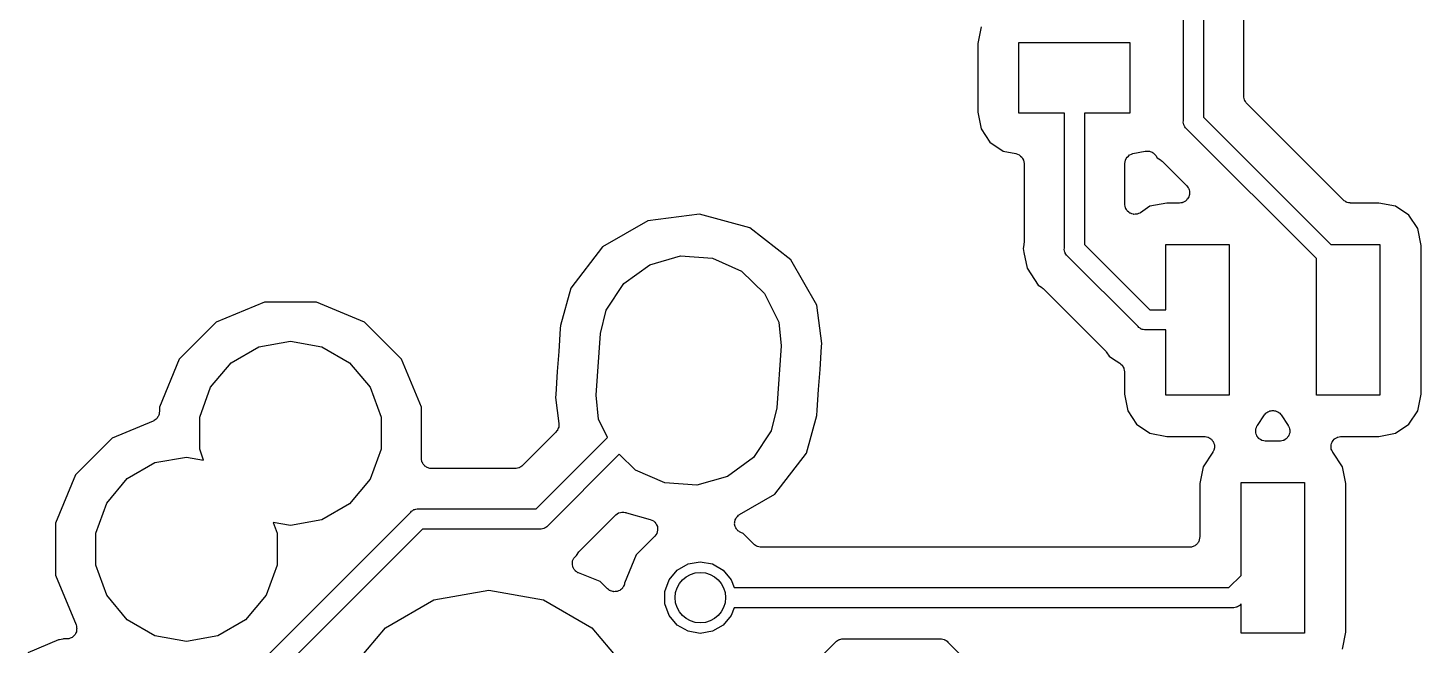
# Model space of a CAD drawing. Extents: x 240.1 to 314.9, y -176.2 to -102.8.
# Drawn here: x 262.16 to 279.72, y -147.26 to -139.48 of the extents above; entities that cross this region are included whole.
import ezdxf

# ---------------------------------------------------------------- set-up
doc = ezdxf.new("R2010")
doc.units = 0
doc.header["$MEASUREMENT"] = 0
doc.layers.add('BLACK', color=7, linetype='CONTINUOUS')

msp = doc.modelspace()

# ---------------------------------------------------------------- linework, layer by layer
at = {"layer": 'BLACK', "linetype": 'CONTINUOUS'}
for p, q in [((276.726, -140.654), (276.726, -132.277)), ((276.98, -132.324), (276.98, -140.607)), ((277.488, -140.344), (277.488, -138.06)), ((274.176, -139.47), (274.134, -139.681)), ((274.134, -139.681), (274.134, -140.544)), ((274.654, -140.557), (274.654, -139.668)), ((274.654, -139.668), (276.051, -139.668)), ((276.051, -139.668), (276.051, -140.557)), ((277.489, -140.35), (277.488, -140.344)), ((277.488, -140.355), (277.489, -140.35)), ((277.493, -140.371), (277.488, -140.355)), ((277.496, -140.388), (277.493, -140.371)), ((277.498, -140.393), (277.496, -140.388)), ((277.5, -140.398), (277.498, -140.393)), ((277.509, -140.412), (277.5, -140.398)), ((277.518, -140.426), (277.509, -140.412)), ((277.522, -140.43), (277.518, -140.426)), ((277.525, -140.434), (277.522, -140.43)), ((278.743, -141.652), (277.525, -140.434)), ((274.134, -140.544), (274.176, -140.755)), ((275.226, -140.557), (274.654, -140.557)), ((275.226, -140.822), (275.226, -140.557)), ((276.051, -140.557), (275.48, -140.557)), ((275.48, -140.557), (275.48, -142.211)), ((276.725, -140.671), (276.726, -140.654)), ((276.729, -140.688), (276.725, -140.671)), ((276.98, -140.607), (278.583, -142.21)), ((274.176, -140.755), (274.288, -140.923)), ((275.226, -142.258), (275.226, -140.822)), ((275.226, -140.822), (275.226, -140.822)), ((276.732, -140.704), (276.729, -140.688)), ((276.735, -140.709), (276.732, -140.704)), ((276.736, -140.714), (276.735, -140.709)), ((276.746, -140.728), (276.736, -140.714)), ((276.754, -140.743), (276.746, -140.728)), ((276.767, -140.754), (276.754, -140.743)), ((278.403, -142.39), (276.767, -140.754)), ((274.288, -140.923), (274.456, -141.036)), ((274.456, -141.036), (274.616, -141.067)), ((274.616, -141.067), (274.635, -141.075)), ((274.635, -141.075), (274.655, -141.082)), ((274.655, -141.082), (274.656, -141.083)), ((274.656, -141.083), (274.657, -141.083)), ((274.657, -141.083), (274.672, -141.097)), ((274.672, -141.097), (274.688, -141.11)), ((274.688, -141.11), (274.689, -141.111)), ((274.689, -141.111), (274.69, -141.112)), ((274.69, -141.112), (274.7, -141.13)), ((274.7, -141.13), (274.71, -141.148)), ((274.71, -141.148), (274.711, -141.15)), ((274.711, -141.15), (274.711, -141.151)), ((274.711, -141.151), (274.714, -141.171)), ((274.714, -141.171), (274.718, -141.192)), ((274.718, -141.192), (274.718, -142.189)), ((275.988, -141.192), (275.992, -141.171)), ((275.988, -141.706), (275.988, -141.192)), ((275.992, -141.171), (275.995, -141.151)), ((275.995, -141.15), (275.996, -141.148)), ((275.995, -141.151), (275.995, -141.15)), ((275.996, -141.148), (276.006, -141.13)), ((276.006, -141.13), (276.016, -141.112)), ((276.016, -141.112), (276.017, -141.111)), ((276.017, -141.111), (276.018, -141.11)), ((276.018, -141.11), (276.034, -141.097)), ((276.034, -141.097), (276.049, -141.083)), ((276.049, -141.083), (276.05, -141.083)), ((276.05, -141.083), (276.051, -141.082)), ((276.051, -141.082), (276.071, -141.075)), ((276.071, -141.075), (276.09, -141.067)), ((276.09, -141.067), (276.246, -141.036)), ((276.246, -141.036), (276.255, -141.036)), ((276.255, -141.036), (276.263, -141.034)), ((276.263, -141.034), (276.277, -141.036)), ((276.277, -141.036), (276.29, -141.035)), ((276.29, -141.035), (276.298, -141.038)), ((276.298, -141.038), (276.307, -141.039)), ((276.307, -141.039), (276.319, -141.045)), ((276.319, -141.045), (276.332, -141.049)), ((276.332, -141.049), (276.339, -141.055)), ((276.339, -141.055), (276.346, -141.058)), ((276.346, -141.058), (276.356, -141.068)), ((276.356, -141.068), (276.367, -141.077)), ((276.367, -141.077), (276.371, -141.084)), ((276.371, -141.084), (276.377, -141.09)), ((276.377, -141.09), (276.395, -141.118)), ((276.395, -141.118), (276.438, -141.146)), ((276.438, -141.146), (276.447, -141.155)), ((276.447, -141.155), (276.457, -141.162)), ((276.457, -141.162), (276.768, -141.473)), ((276.768, -141.473), (276.777, -141.486)), ((276.777, -141.486), (276.788, -141.499)), ((276.788, -141.499), (276.79, -141.504)), ((276.79, -141.504), (276.793, -141.509)), ((276.793, -141.509), (276.797, -141.525)), ((276.797, -141.525), (276.803, -141.541)), ((276.803, -141.541), (276.803, -141.546)), ((276.803, -141.546), (276.804, -141.551)), ((275.989, -141.71), (275.988, -141.706)), ((275.988, -141.714), (275.989, -141.71)), ((275.993, -141.731), (275.988, -141.714)), ((276.516, -141.69), (276.305, -141.731)), ((276.678, -141.69), (276.516, -141.69)), ((276.694, -141.687), (276.678, -141.69)), ((276.711, -141.685), (276.694, -141.687)), ((276.716, -141.683), (276.711, -141.685)), ((276.721, -141.682), (276.716, -141.683)), ((276.736, -141.674), (276.721, -141.682)), ((276.751, -141.667), (276.736, -141.674)), ((276.755, -141.663), (276.751, -141.667)), ((276.76, -141.66), (276.755, -141.663)), ((276.77, -141.647), (276.76, -141.66)), ((276.782, -141.635), (276.77, -141.647)), ((276.784, -141.63), (276.782, -141.635)), ((276.788, -141.626), (276.784, -141.63)), ((276.794, -141.61), (276.788, -141.626)), ((276.801, -141.595), (276.794, -141.61)), ((276.803, -141.585), (276.801, -141.59)), ((276.801, -141.59), (276.801, -141.595)), ((276.804, -141.551), (276.803, -141.568)), ((276.803, -141.568), (276.803, -141.585)), ((278.748, -141.656), (278.743, -141.652)), ((278.752, -141.66), (278.748, -141.656)), ((278.766, -141.668), (278.752, -141.66)), ((278.78, -141.678), (278.766, -141.668)), ((278.785, -141.679), (278.78, -141.678)), ((278.79, -141.682), (278.785, -141.679)), ((278.806, -141.685), (278.79, -141.682)), ((278.822, -141.689), (278.806, -141.685)), ((278.828, -141.689), (278.822, -141.689)), ((278.833, -141.69), (278.828, -141.689)), ((279.19, -141.69), (278.833, -141.69)), ((279.401, -141.731), (279.19, -141.69)), ((270.626, -141.831), (269.974, -141.914)), ((271.26, -142.003), (270.626, -141.831)), ((275.996, -141.749), (275.993, -141.731)), ((275.998, -141.753), (275.996, -141.749)), ((275.999, -141.757), (275.998, -141.753)), ((276.009, -141.772), (275.999, -141.757)), ((276.018, -141.787), (276.009, -141.772)), ((276.021, -141.79), (276.018, -141.787)), ((276.023, -141.793), (276.021, -141.79)), ((276.038, -141.804), (276.023, -141.793)), ((276.051, -141.816), (276.038, -141.804)), ((276.055, -141.817), (276.051, -141.816)), ((276.059, -141.819), (276.055, -141.817)), ((276.076, -141.824), (276.059, -141.819)), ((276.093, -141.831), (276.076, -141.824)), ((276.097, -141.831), (276.093, -141.831)), ((276.101, -141.832), (276.097, -141.831)), ((276.119, -141.831), (276.101, -141.832)), ((276.137, -141.831), (276.119, -141.831)), ((276.141, -141.829), (276.137, -141.831)), ((276.145, -141.829), (276.141, -141.829)), ((276.162, -141.822), (276.145, -141.829)), ((276.178, -141.816), (276.162, -141.822)), ((276.182, -141.813), (276.178, -141.816)), ((276.186, -141.811), (276.182, -141.813)), ((276.305, -141.731), (276.186, -141.811)), ((279.569, -141.844), (279.401, -141.731)), ((279.682, -142.012), (279.569, -141.844)), ((269.974, -141.914), (269.404, -142.241)), ((271.779, -142.404), (271.26, -142.003)), ((279.723, -142.223), (279.682, -142.012)), ((269.404, -142.241), (269.003, -142.76)), ((274.716, -142.214), (274.706, -142.264)), ((274.718, -142.189), (274.716, -142.201)), ((274.716, -142.201), (274.716, -142.214)), ((275.48, -142.211), (276.302, -143.033)), ((276.503, -143.033), (276.503, -142.21)), ((276.503, -142.21), (277.303, -142.21)), ((277.303, -142.21), (277.303, -144.11)), ((278.583, -142.21), (279.203, -142.21)), ((279.203, -142.21), (279.203, -144.11)), ((279.723, -144.097), (279.723, -142.223)), ((270, -142.467), (270.388, -142.356)), ((270.388, -142.356), (270.79, -142.384)), ((270.79, -142.384), (271.158, -142.547)), ((272.106, -142.974), (271.779, -142.404)), ((274.706, -142.264), (274.716, -142.314)), ((274.716, -142.314), (274.716, -142.314)), ((274.716, -142.314), (274.755, -142.512)), ((275.225, -142.275), (275.226, -142.258)), ((275.229, -142.292), (275.225, -142.275)), ((275.232, -142.308), (275.229, -142.292)), ((275.235, -142.313), (275.232, -142.308)), ((275.236, -142.319), (275.235, -142.313)), ((275.246, -142.332), (275.236, -142.319)), ((275.254, -142.347), (275.246, -142.332)), ((275.267, -142.358), (275.254, -142.347)), ((276.155, -143.246), (275.267, -142.358)), ((278.403, -144.11), (278.403, -142.39)), ((269.674, -142.705), (270, -142.467)), ((271.158, -142.547), (271.448, -142.827)), ((274.755, -142.512), (274.895, -142.722)), ((269.003, -142.76), (268.874, -143.234)), ((269.449, -143.039), (269.674, -142.705)), ((274.895, -142.722), (274.938, -142.75)), ((274.938, -142.75), (274.947, -142.759)), ((274.947, -142.759), (274.957, -142.766)), ((274.957, -142.766), (275.747, -143.556)), ((265.142, -142.939), (264.535, -143.19)), ((265.798, -142.939), (265.142, -142.939)), ((266.405, -143.19), (265.798, -142.939)), ((271.448, -142.827), (271.625, -143.189)), ((269.377, -143.332), (269.449, -143.039)), ((272.168, -143.461), (272.106, -142.974)), ((276.302, -143.033), (276.503, -143.033)), ((264.535, -143.19), (264.07, -143.655)), ((266.87, -143.655), (266.405, -143.19)), ((268.872, -143.27), (268.852, -143.56)), ((268.874, -143.234), (268.872, -143.27)), ((268.872, -143.27), (268.872, -143.27)), ((271.625, -143.189), (271.657, -143.489)), ((276.166, -143.259), (276.155, -143.246)), ((276.181, -143.267), (276.166, -143.259)), ((276.194, -143.277), (276.181, -143.267)), ((276.2, -143.278), (276.194, -143.277)), ((276.205, -143.281), (276.2, -143.278)), ((276.221, -143.284), (276.205, -143.281)), ((276.238, -143.288), (276.221, -143.284)), ((276.255, -143.287), (276.238, -143.288)), ((276.503, -143.287), (276.255, -143.287)), ((276.503, -144.11), (276.503, -143.287)), ((265.073, -143.499), (265.47, -143.429)), ((265.47, -143.429), (265.867, -143.499)), ((269.323, -144.111), (269.377, -143.332)), ((272.166, -143.497), (272.168, -143.461)), ((264.07, -143.655), (263.819, -144.262)), ((264.724, -143.701), (265.073, -143.499)), ((265.867, -143.499), (266.216, -143.701)), ((267.121, -144.262), (266.87, -143.655)), ((268.852, -143.56), (268.834, -143.813)), ((271.657, -143.489), (271.603, -144.268)), ((272.146, -143.787), (272.166, -143.497)), ((272.166, -143.497), (272.166, -143.497)), ((275.747, -143.556), (275.754, -143.566)), ((275.754, -143.566), (275.763, -143.575)), ((275.763, -143.575), (275.791, -143.618)), ((275.791, -143.618), (275.834, -143.646)), ((275.834, -143.646), (275.834, -143.646)), ((275.834, -143.646), (275.926, -143.708)), ((264.465, -144.01), (264.724, -143.701)), ((266.216, -143.701), (266.475, -144.01)), ((268.834, -143.813), (268.814, -144.103)), ((268.834, -143.813), (268.834, -143.813)), ((272.128, -144.04), (272.146, -143.787)), ((272.146, -143.787), (272.146, -143.787)), ((275.926, -143.708), (275.939, -143.72)), ((275.939, -143.72), (275.953, -143.732)), ((275.953, -143.732), (275.955, -143.736)), ((275.955, -143.736), (275.958, -143.738)), ((275.958, -143.738), (275.966, -143.755)), ((275.966, -143.755), (275.975, -143.77)), ((275.975, -143.77), (275.976, -143.774)), ((275.976, -143.774), (275.977, -143.778)), ((275.977, -143.778), (275.979, -143.796)), ((275.979, -143.796), (275.983, -143.814)), ((275.983, -143.814), (275.983, -144.097)), ((264.327, -144.388), (264.465, -144.01)), ((266.475, -144.01), (266.613, -144.388)), ((268.814, -144.103), (268.812, -144.139)), ((268.812, -144.139), (268.854, -144.468)), ((268.814, -144.103), (268.814, -144.103)), ((269.355, -144.411), (269.323, -144.111)), ((272.111, -144.297), (272.128, -144.04)), ((272.128, -144.04), (272.128, -144.04)), ((275.983, -144.097), (276.024, -144.308)), ((277.303, -144.11), (276.503, -144.11)), ((279.203, -144.11), (278.403, -144.11)), ((279.682, -144.308), (279.723, -144.097)), ((263.814, -144.349), (263.811, -144.363)), ((263.818, -144.336), (263.814, -144.349)), ((263.819, -144.319), (263.818, -144.328)), ((263.818, -144.328), (263.818, -144.336)), ((263.819, -144.262), (263.819, -144.319)), ((267.121, -144.907), (267.121, -144.262)), ((271.603, -144.268), (271.531, -144.561)), ((272.106, -144.366), (272.111, -144.297)), ((276.024, -144.308), (276.137, -144.476)), ((277.659, -144.492), (277.747, -144.359)), ((277.747, -144.359), (277.757, -144.349)), ((277.757, -144.349), (277.765, -144.338)), ((277.765, -144.338), (277.772, -144.333)), ((277.772, -144.333), (277.778, -144.327)), ((277.778, -144.327), (277.79, -144.321)), ((277.79, -144.321), (277.802, -144.314)), ((277.802, -144.314), (277.81, -144.312)), ((277.81, -144.312), (277.817, -144.308)), ((277.817, -144.308), (277.831, -144.306)), ((277.831, -144.306), (277.845, -144.303)), ((277.845, -144.303), (277.853, -144.304)), ((277.853, -144.304), (277.861, -144.303)), ((277.861, -144.303), (277.875, -144.306)), ((277.875, -144.306), (277.889, -144.308)), ((277.889, -144.308), (277.896, -144.312)), ((277.896, -144.312), (277.904, -144.314)), ((277.904, -144.314), (277.916, -144.321)), ((277.916, -144.321), (277.928, -144.327)), ((277.928, -144.327), (277.934, -144.333)), ((277.934, -144.333), (277.941, -144.338)), ((277.941, -144.338), (277.949, -144.349)), ((277.949, -144.349), (277.959, -144.359)), ((277.959, -144.359), (278.047, -144.492)), ((279.569, -144.476), (279.682, -144.308)), ((263.741, -144.437), (263.225, -144.65)), ((263.748, -144.432), (263.741, -144.437)), ((263.755, -144.429), (263.748, -144.432)), ((263.766, -144.42), (263.755, -144.429)), ((263.778, -144.413), (263.766, -144.42)), ((263.783, -144.406), (263.778, -144.413)), ((263.789, -144.401), (263.783, -144.406)), ((263.796, -144.389), (263.789, -144.401)), ((263.805, -144.378), (263.796, -144.389)), ((263.807, -144.37), (263.805, -144.378)), ((263.811, -144.363), (263.807, -144.37)), ((264.327, -144.792), (264.327, -144.388)), ((266.613, -144.388), (266.613, -144.792)), ((268.847, -144.525), (268.843, -144.538)), ((268.852, -144.512), (268.847, -144.525)), ((268.855, -144.495), (268.852, -144.504)), ((268.852, -144.504), (268.852, -144.512)), ((268.854, -144.468), (268.853, -144.482)), ((268.853, -144.482), (268.855, -144.495)), ((269.468, -144.643), (269.355, -144.411)), ((271.977, -144.84), (272.106, -144.366)), ((276.137, -144.476), (276.305, -144.589)), ((277.641, -144.532), (277.648, -144.516)), ((277.641, -144.537), (277.641, -144.532)), ((277.648, -144.516), (277.654, -144.499)), ((277.654, -144.499), (277.657, -144.496)), ((277.657, -144.496), (277.659, -144.492)), ((278.047, -144.492), (278.049, -144.496)), ((278.049, -144.496), (278.052, -144.499)), ((278.052, -144.499), (278.058, -144.516)), ((278.058, -144.516), (278.065, -144.532)), ((278.065, -144.532), (278.065, -144.537)), ((279.401, -144.589), (279.569, -144.476)), ((263.225, -144.65), (262.76, -145.115)), ((268.818, -144.574), (268.395, -144.997)), ((268.568, -145.542), (269.468, -144.643)), ((268.826, -144.563), (268.818, -144.574)), ((268.835, -144.553), (268.826, -144.563)), ((268.838, -144.545), (268.835, -144.553)), ((268.843, -144.538), (268.838, -144.545)), ((271.531, -144.561), (271.306, -144.895)), ((276.305, -144.589), (276.516, -144.63)), ((276.516, -144.63), (276.992, -144.63)), ((276.992, -144.63), (276.996, -144.631)), ((276.996, -144.631), (277, -144.631)), ((277, -144.631), (277.017, -144.635)), ((277.017, -144.635), (277.035, -144.638)), ((277.035, -144.638), (277.039, -144.64)), ((277.039, -144.64), (277.043, -144.641)), ((277.043, -144.641), (277.058, -144.651)), ((277.058, -144.651), (277.073, -144.66)), ((277.073, -144.66), (277.076, -144.663)), ((277.076, -144.663), (277.08, -144.666)), ((277.08, -144.666), (277.09, -144.68)), ((277.09, -144.68), (277.102, -144.694)), ((277.102, -144.694), (277.103, -144.698)), ((277.103, -144.698), (277.106, -144.701)), ((277.106, -144.701), (277.111, -144.719)), ((277.638, -144.576), (277.639, -144.558)), ((277.639, -144.58), (277.638, -144.576)), ((277.639, -144.541), (277.641, -144.537)), ((277.639, -144.558), (277.639, -144.541)), ((277.639, -144.585), (277.639, -144.58)), ((277.645, -144.601), (277.639, -144.585)), ((277.65, -144.619), (277.645, -144.601)), ((277.653, -144.622), (277.65, -144.619)), ((277.654, -144.626), (277.653, -144.622)), ((277.666, -144.64), (277.654, -144.626)), ((277.676, -144.654), (277.666, -144.64)), ((277.68, -144.657), (277.676, -144.654)), ((277.683, -144.66), (277.68, -144.657)), ((277.698, -144.669), (277.683, -144.66)), ((277.713, -144.679), (277.698, -144.669)), ((277.717, -144.68), (277.713, -144.679)), ((277.721, -144.682), (277.717, -144.68)), ((277.739, -144.685), (277.721, -144.682)), ((277.756, -144.689), (277.739, -144.685)), ((277.76, -144.689), (277.756, -144.689)), ((277.764, -144.69), (277.76, -144.689)), ((277.942, -144.69), (277.764, -144.69)), ((277.946, -144.689), (277.942, -144.69)), ((277.95, -144.689), (277.946, -144.689)), ((277.967, -144.685), (277.95, -144.689)), ((277.985, -144.682), (277.967, -144.685)), ((277.989, -144.68), (277.985, -144.682)), ((277.993, -144.679), (277.989, -144.68)), ((278.008, -144.669), (277.993, -144.679)), ((278.023, -144.66), (278.008, -144.669)), ((278.026, -144.657), (278.023, -144.66)), ((278.03, -144.654), (278.026, -144.657)), ((278.04, -144.64), (278.03, -144.654)), ((278.052, -144.626), (278.04, -144.64)), ((278.053, -144.622), (278.052, -144.626)), ((278.056, -144.619), (278.053, -144.622)), ((278.061, -144.601), (278.056, -144.619)), ((278.067, -144.585), (278.061, -144.601)), ((278.065, -144.537), (278.067, -144.541)), ((278.067, -144.541), (278.067, -144.558)), ((278.067, -144.558), (278.068, -144.576)), ((278.068, -144.576), (278.067, -144.58)), ((278.067, -144.58), (278.067, -144.585)), ((278.595, -144.719), (278.6, -144.701)), ((278.6, -144.701), (278.603, -144.698)), ((278.603, -144.698), (278.604, -144.694)), ((278.604, -144.694), (278.616, -144.68)), ((278.616, -144.68), (278.626, -144.666)), ((278.626, -144.666), (278.63, -144.663)), ((278.63, -144.663), (278.633, -144.66)), ((278.633, -144.66), (278.648, -144.651)), ((278.648, -144.651), (278.663, -144.641)), ((278.663, -144.641), (278.667, -144.64)), ((278.667, -144.64), (278.671, -144.638)), ((278.671, -144.638), (278.689, -144.635)), ((278.689, -144.635), (278.706, -144.631)), ((278.706, -144.631), (278.71, -144.631)), ((278.71, -144.631), (278.714, -144.63)), ((278.714, -144.63), (279.19, -144.63)), ((279.19, -144.63), (279.401, -144.589)), ((264.376, -144.928), (264.327, -144.792)), ((266.613, -144.792), (266.475, -145.17)), ((269.616, -144.854), (268.715, -145.755)), ((269.822, -145.053), (269.616, -144.854)), ((271.576, -145.359), (271.977, -144.84)), ((277.097, -144.828), (276.974, -145.012)), ((277.099, -144.824), (277.097, -144.828)), ((277.102, -144.821), (277.099, -144.824)), ((277.108, -144.804), (277.102, -144.821)), ((277.115, -144.788), (277.108, -144.804)), ((277.111, -144.719), (277.117, -144.735)), ((277.117, -144.779), (277.115, -144.783)), ((277.115, -144.783), (277.115, -144.788)), ((277.117, -144.735), (277.117, -144.74)), ((277.117, -144.74), (277.118, -144.744)), ((277.118, -144.744), (277.117, -144.762)), ((277.117, -144.762), (277.117, -144.779)), ((278.588, -144.744), (278.589, -144.74)), ((278.589, -144.762), (278.588, -144.744)), ((278.589, -144.735), (278.595, -144.719)), ((278.589, -144.74), (278.589, -144.735)), ((278.589, -144.779), (278.589, -144.762)), ((278.591, -144.783), (278.589, -144.779)), ((278.591, -144.788), (278.591, -144.783)), ((278.598, -144.804), (278.591, -144.788)), ((278.604, -144.821), (278.598, -144.804)), ((278.607, -144.824), (278.604, -144.821)), ((278.609, -144.828), (278.607, -144.824)), ((278.732, -145.012), (278.609, -144.828)), ((263.414, -145.161), (263.763, -144.959)), ((263.763, -144.959), (264.16, -144.889)), ((264.16, -144.889), (264.376, -144.928)), ((267.123, -144.918), (267.121, -144.907)), ((267.123, -144.929), (267.123, -144.918)), ((267.127, -144.939), (267.123, -144.929)), ((267.129, -144.95), (267.127, -144.939)), ((267.134, -144.96), (267.129, -144.95)), ((267.138, -144.97), (267.134, -144.96)), ((267.145, -144.979), (267.138, -144.97)), ((267.151, -144.989), (267.145, -144.979)), ((267.159, -144.996), (267.151, -144.989)), ((267.166, -145.004), (267.159, -144.996)), ((267.176, -145.01), (267.166, -145.004)), ((267.185, -145.017), (267.176, -145.01)), ((267.195, -145.021), (267.185, -145.017)), ((267.205, -145.026), (267.195, -145.021)), ((267.216, -145.028), (267.205, -145.026)), ((267.226, -145.032), (267.216, -145.028)), ((267.237, -145.032), (267.226, -145.032)), ((267.248, -145.034), (267.237, -145.032)), ((268.305, -145.034), (267.248, -145.034)), ((268.311, -145.033), (268.305, -145.034)), ((268.316, -145.034), (268.311, -145.033)), ((268.332, -145.029), (268.316, -145.034)), ((268.349, -145.026), (268.332, -145.029)), ((268.354, -145.024), (268.349, -145.026)), ((268.359, -145.022), (268.354, -145.024)), ((268.373, -145.013), (268.359, -145.022)), ((268.387, -145.004), (268.373, -145.013)), ((268.391, -145), (268.387, -145.004)), ((268.395, -144.997), (268.391, -145)), ((270.19, -145.216), (269.822, -145.053)), ((271.306, -144.895), (270.98, -145.133)), ((276.974, -145.012), (276.933, -145.223)), ((278.773, -145.223), (278.732, -145.012)), ((262.76, -145.115), (262.509, -145.722)), ((263.155, -145.47), (263.414, -145.161)), ((266.475, -145.17), (266.216, -145.479)), ((270.592, -145.244), (270.19, -145.216)), ((270.98, -145.133), (270.592, -145.244)), ((276.933, -145.223), (276.933, -145.898)), ((277.453, -146.38), (277.453, -145.21)), ((277.453, -145.21), (278.253, -145.21)), ((278.253, -145.21), (278.253, -147.11)), ((278.773, -147.097), (278.773, -145.223)), ((271.133, -145.613), (271.576, -145.359)), ((263.017, -145.848), (263.155, -145.47)), ((264.709, -147.861), (266.987, -145.583)), ((266.216, -145.479), (265.867, -145.681)), ((266.987, -145.583), (266.998, -145.57)), ((266.998, -145.57), (267.013, -145.562)), ((267.013, -145.562), (267.026, -145.552)), ((267.026, -145.552), (267.032, -145.551)), ((267.032, -145.551), (267.037, -145.548)), ((267.037, -145.548), (267.053, -145.545)), ((267.053, -145.545), (267.07, -145.541)), ((267.07, -145.541), (267.087, -145.542)), ((267.087, -145.542), (268.568, -145.542)), ((269.61, -145.592), (269.629, -145.588)), ((269.629, -145.588), (269.647, -145.583)), ((269.647, -145.583), (269.65, -145.583)), ((269.65, -145.583), (269.653, -145.583)), ((269.653, -145.583), (269.672, -145.585)), ((269.672, -145.585), (269.691, -145.587)), ((269.691, -145.587), (269.694, -145.588)), ((269.694, -145.588), (269.697, -145.589)), ((262.509, -145.722), (262.509, -146.378)), ((265.47, -145.751), (265.253, -145.712)), ((265.253, -145.712), (265.303, -145.848)), ((265.867, -145.681), (265.47, -145.751)), ((268.715, -145.755), (268.704, -145.768)), ((269.123, -146.065), (269.568, -145.62)), ((269.568, -145.62), (269.571, -145.618)), ((269.571, -145.618), (269.573, -145.616)), ((269.573, -145.616), (269.589, -145.605)), ((269.589, -145.605), (269.604, -145.594)), ((269.604, -145.594), (269.607, -145.594)), ((269.607, -145.594), (269.61, -145.592)), ((269.697, -145.589), (269.705, -145.593)), ((269.705, -145.593), (270.006, -145.675)), ((270.006, -145.675), (270.026, -145.684)), ((270.026, -145.684), (270.046, -145.693)), ((270.046, -145.693), (270.046, -145.694)), ((270.046, -145.694), (270.046, -145.694)), ((270.046, -145.694), (270.062, -145.709)), ((270.062, -145.709), (270.077, -145.725)), ((270.077, -145.725), (270.077, -145.725)), ((270.077, -145.725), (270.077, -145.725)), ((270.077, -145.725), (270.086, -145.745)), ((270.086, -145.745), (270.096, -145.765)), ((271.069, -145.723), (271.071, -145.709)), ((271.071, -145.731), (271.069, -145.723)), ((271.07, -145.74), (271.071, -145.731)), ((271.074, -145.753), (271.07, -145.74)), ((271.071, -145.709), (271.072, -145.696)), ((271.072, -145.696), (271.075, -145.688)), ((271.077, -145.766), (271.074, -145.753)), ((271.075, -145.688), (271.077, -145.679)), ((271.077, -145.679), (271.084, -145.668)), ((271.084, -145.668), (271.089, -145.655)), ((271.089, -145.655), (271.095, -145.649)), ((271.095, -145.649), (271.099, -145.641)), ((271.099, -145.641), (271.11, -145.632)), ((271.11, -145.632), (271.119, -145.622)), ((271.119, -145.622), (271.126, -145.618)), ((271.126, -145.618), (271.133, -145.613)), ((263.017, -146.252), (263.017, -145.848)), ((267.134, -145.796), (264.922, -148.008)), ((265.303, -145.848), (265.303, -146.252)), ((268.615, -145.796), (267.134, -145.796)), ((268.632, -145.797), (268.615, -145.796)), ((268.649, -145.793), (268.632, -145.797)), ((268.665, -145.79), (268.649, -145.793)), ((268.67, -145.787), (268.665, -145.79)), ((268.675, -145.786), (268.67, -145.787)), ((268.689, -145.776), (268.675, -145.786)), ((268.704, -145.768), (268.689, -145.776)), ((270.063, -145.887), (269.83, -146.12)), ((270.075, -145.869), (270.063, -145.887)), ((270.088, -145.851), (270.075, -145.869)), ((270.094, -145.83), (270.088, -145.851)), ((270.088, -145.851), (270.088, -145.851)), ((270.088, -145.851), (270.088, -145.851)), ((270.099, -145.809), (270.094, -145.83)), ((270.096, -145.765), (270.096, -145.765)), ((270.096, -145.765), (270.096, -145.765)), ((270.096, -145.765), (270.098, -145.787)), ((270.098, -145.787), (270.099, -145.808)), ((270.099, -145.808), (270.099, -145.809)), ((270.099, -145.809), (270.099, -145.809)), ((271.081, -145.774), (271.077, -145.766)), ((271.083, -145.782), (271.081, -145.774)), ((271.092, -145.793), (271.083, -145.782)), ((271.099, -145.804), (271.092, -145.793)), ((271.105, -145.81), (271.099, -145.804)), ((271.11, -145.817), (271.105, -145.81)), ((271.122, -145.824), (271.11, -145.817)), ((271.132, -145.833), (271.122, -145.824)), ((271.14, -145.836), (271.132, -145.833)), ((271.147, -145.84), (271.14, -145.836)), ((271.177, -145.853), (271.147, -145.84)), ((271.312, -145.988), (271.177, -145.853)), ((276.927, -145.93), (276.925, -145.941)), ((276.931, -145.92), (276.927, -145.93)), ((276.933, -145.898), (276.931, -145.909)), ((276.931, -145.909), (276.931, -145.92)), ((269.078, -146.128), (269.107, -146.084)), ((269.107, -146.084), (269.116, -146.075)), ((269.116, -146.075), (269.123, -146.065)), ((271.316, -145.991), (271.312, -145.988)), ((271.32, -145.995), (271.316, -145.991)), ((271.334, -146.004), (271.32, -145.995)), ((271.348, -146.013), (271.334, -146.004)), ((271.353, -146.015), (271.348, -146.013)), ((271.358, -146.017), (271.353, -146.015)), ((271.375, -146.02), (271.358, -146.017)), ((271.391, -146.025), (271.375, -146.02)), ((271.396, -146.024), (271.391, -146.025)), ((271.402, -146.025), (271.396, -146.024)), ((276.806, -146.025), (271.402, -146.025)), ((276.816, -146.023), (276.806, -146.025)), ((276.828, -146.023), (276.816, -146.023)), ((276.838, -146.019), (276.828, -146.023)), ((276.849, -146.017), (276.838, -146.019)), ((276.859, -146.012), (276.849, -146.017)), ((276.869, -146.008), (276.859, -146.012)), ((276.878, -146.001), (276.869, -146.008)), ((276.887, -145.995), (276.878, -146.001)), ((276.894, -145.987), (276.887, -145.995)), ((276.903, -145.98), (276.894, -145.987)), ((276.908, -145.97), (276.903, -145.98)), ((276.916, -145.962), (276.908, -145.97)), ((276.919, -145.951), (276.916, -145.962)), ((276.925, -145.941), (276.919, -145.951)), ((263.155, -146.63), (263.017, -146.252)), ((265.303, -146.252), (265.165, -146.63)), ((269.024, -146.24), (269.026, -146.223)), ((269.025, -146.245), (269.024, -146.24)), ((269.025, -146.249), (269.025, -146.245)), ((269.03, -146.266), (269.025, -146.249)), ((269.026, -146.205), (269.028, -146.201)), ((269.026, -146.223), (269.026, -146.205)), ((269.028, -146.196), (269.036, -146.181)), ((269.028, -146.201), (269.028, -146.196)), ((269.034, -146.283), (269.03, -146.266)), ((269.037, -146.287), (269.034, -146.283)), ((269.036, -146.181), (269.043, -146.164)), ((269.038, -146.291), (269.037, -146.287)), ((269.049, -146.305), (269.038, -146.291)), ((269.043, -146.164), (269.046, -146.161)), ((269.046, -146.161), (269.048, -146.157)), ((269.048, -146.157), (269.061, -146.145)), ((269.061, -146.145), (269.072, -146.132)), ((269.072, -146.132), (269.076, -146.129)), ((269.076, -146.129), (269.078, -146.128)), ((269.83, -146.12), (269.681, -146.478)), ((270.347, -146.314), (270.483, -146.236)), ((270.483, -146.236), (270.637, -146.209)), ((270.637, -146.209), (270.791, -146.236)), ((270.791, -146.236), (270.927, -146.314)), ((262.509, -146.378), (262.769, -147.005)), ((269.059, -146.32), (269.049, -146.305)), ((269.062, -146.322), (269.059, -146.32)), ((269.065, -146.326), (269.062, -146.322)), ((269.08, -146.335), (269.065, -146.326)), ((269.094, -146.346), (269.08, -146.335)), ((269.099, -146.347), (269.094, -146.346)), ((269.103, -146.349), (269.099, -146.347)), ((269.375, -146.459), (269.103, -146.349)), ((269.38, -146.463), (269.375, -146.459)), ((269.382, -146.464), (269.38, -146.463)), ((269.468, -146.549), (269.382, -146.464)), ((270.192, -146.582), (270.246, -146.434)), ((270.246, -146.434), (270.347, -146.314)), ((270.927, -146.314), (271.028, -146.434)), ((271.028, -146.434), (271.064, -146.533)), ((277.3, -146.533), (277.453, -146.38)), ((263.414, -146.939), (263.155, -146.63)), ((265.165, -146.63), (264.906, -146.939)), ((267.278, -146.687), (267.97, -146.565)), ((267.97, -146.565), (268.662, -146.687)), ((269.481, -146.559), (269.468, -146.549)), ((269.494, -146.57), (269.481, -146.559)), ((269.499, -146.572), (269.494, -146.57)), ((269.504, -146.575), (269.499, -146.572)), ((269.52, -146.579), (269.504, -146.575)), ((269.535, -146.585), (269.52, -146.579)), ((269.541, -146.585), (269.535, -146.585)), ((269.546, -146.586), (269.541, -146.585)), ((269.563, -146.585), (269.546, -146.586)), ((269.58, -146.585), (269.563, -146.585)), ((269.585, -146.583), (269.58, -146.585)), ((269.59, -146.582), (269.585, -146.583)), ((269.605, -146.575), (269.59, -146.582)), ((269.621, -146.57), (269.605, -146.575)), ((269.625, -146.566), (269.621, -146.57)), ((269.63, -146.564), (269.625, -146.566)), ((269.642, -146.552), (269.63, -146.564)), ((269.655, -146.541), (269.642, -146.552)), ((269.658, -146.536), (269.655, -146.541)), ((269.662, -146.533), (269.658, -146.536)), ((269.669, -146.517), (269.662, -146.533)), ((269.677, -146.503), (269.669, -146.517)), ((269.678, -146.498), (269.677, -146.503)), ((269.68, -146.493), (269.678, -146.498)), ((269.681, -146.478), (269.68, -146.493)), ((270.192, -146.738), (270.192, -146.582)), ((271.064, -146.533), (277.3, -146.533)), ((266.669, -147.039), (267.278, -146.687)), ((268.662, -146.687), (269.271, -147.039)), ((270.246, -146.886), (270.192, -146.738)), ((271.064, -146.787), (271.028, -146.886)), ((277.347, -146.787), (271.064, -146.787)), ((277.364, -146.788), (277.347, -146.787)), ((277.38, -146.784), (277.364, -146.788)), ((277.397, -146.781), (277.38, -146.784)), ((277.402, -146.778), (277.397, -146.781)), ((277.407, -146.777), (277.402, -146.778)), ((277.421, -146.767), (277.407, -146.777)), ((277.436, -146.759), (277.421, -146.767)), ((277.447, -146.746), (277.436, -146.759)), ((277.453, -146.74), (277.447, -146.746)), ((277.453, -147.11), (277.453, -146.74)), ((263.763, -147.141), (263.414, -146.939)), ((264.906, -146.939), (264.557, -147.141)), ((270.347, -147.006), (270.246, -146.886)), ((271.028, -146.886), (270.927, -147.006)), ((262.707, -147.167), (262.695, -147.173)), ((262.72, -147.161), (262.707, -147.167)), ((262.726, -147.156), (262.72, -147.161)), ((262.733, -147.151), (262.726, -147.156)), ((262.742, -147.141), (262.733, -147.151)), ((262.752, -147.131), (262.742, -147.141)), ((262.756, -147.124), (262.752, -147.131)), ((262.761, -147.118), (262.756, -147.124)), ((262.766, -147.105), (262.761, -147.118)), ((262.773, -147.092), (262.766, -147.105)), ((262.769, -147.005), (262.772, -147.019)), ((262.772, -147.019), (262.776, -147.032)), ((262.774, -147.084), (262.773, -147.092)), ((262.776, -147.076), (262.774, -147.084)), ((262.776, -147.032), (262.776, -147.04)), ((262.776, -147.04), (262.778, -147.049)), ((262.778, -147.049), (262.776, -147.062)), ((262.776, -147.062), (262.776, -147.076)), ((264.16, -147.211), (263.763, -147.141)), ((264.557, -147.141), (264.16, -147.211)), ((266.217, -147.578), (266.669, -147.039)), ((269.271, -147.039), (269.723, -147.578)), ((270.483, -147.084), (270.347, -147.006)), ((270.637, -147.111), (270.483, -147.084)), ((270.791, -147.084), (270.637, -147.111)), ((270.927, -147.006), (270.791, -147.084)), ((278.253, -147.11), (277.453, -147.11)), ((278.732, -147.308), (278.773, -147.097)), ((262.548, -147.194), (262.161, -147.355)), ((262.559, -147.194), (262.548, -147.194)), ((262.58, -147.189), (262.559, -147.194)), ((262.559, -147.194), (262.559, -147.194)), ((262.559, -147.194), (262.559, -147.194)), ((262.602, -147.184), (262.58, -147.189)), ((262.61, -147.181), (262.602, -147.184)), ((262.602, -147.184), (262.602, -147.184)), ((262.602, -147.184), (262.602, -147.184)), ((262.651, -147.181), (262.61, -147.181)), ((262.665, -147.179), (262.651, -147.181)), ((262.679, -147.178), (262.665, -147.179)), ((262.687, -147.175), (262.679, -147.178)), ((262.695, -147.173), (262.687, -147.175)), ((270.551, -149.012), (272.341, -147.222)), ((272.341, -147.222), (272.352, -147.209)), ((272.352, -147.209), (272.366, -147.201)), ((272.366, -147.201), (272.38, -147.191)), ((272.38, -147.191), (272.386, -147.19)), ((272.386, -147.19), (272.391, -147.187)), ((272.391, -147.187), (272.407, -147.184)), ((272.407, -147.184), (272.423, -147.18)), ((272.423, -147.18), (272.44, -147.181)), ((272.44, -147.181), (273.66, -147.181)), ((273.66, -147.181), (273.677, -147.18)), ((273.677, -147.18), (273.693, -147.184)), ((273.693, -147.184), (273.709, -147.187)), ((273.709, -147.187), (273.714, -147.19)), ((273.714, -147.19), (273.72, -147.191)), ((273.72, -147.191), (273.734, -147.201)), ((273.734, -147.201), (273.748, -147.209)), ((273.748, -147.209), (273.759, -147.222)), ((273.759, -147.222), (275.641, -149.104))]:
    msp.add_line(p, q, dxfattribs=at)
at = {"layer": 'BLACK'}
msp.add_circle((270.637, -146.66), 0.318, dxfattribs=at)

doc.saveas('drawing.dxf')
